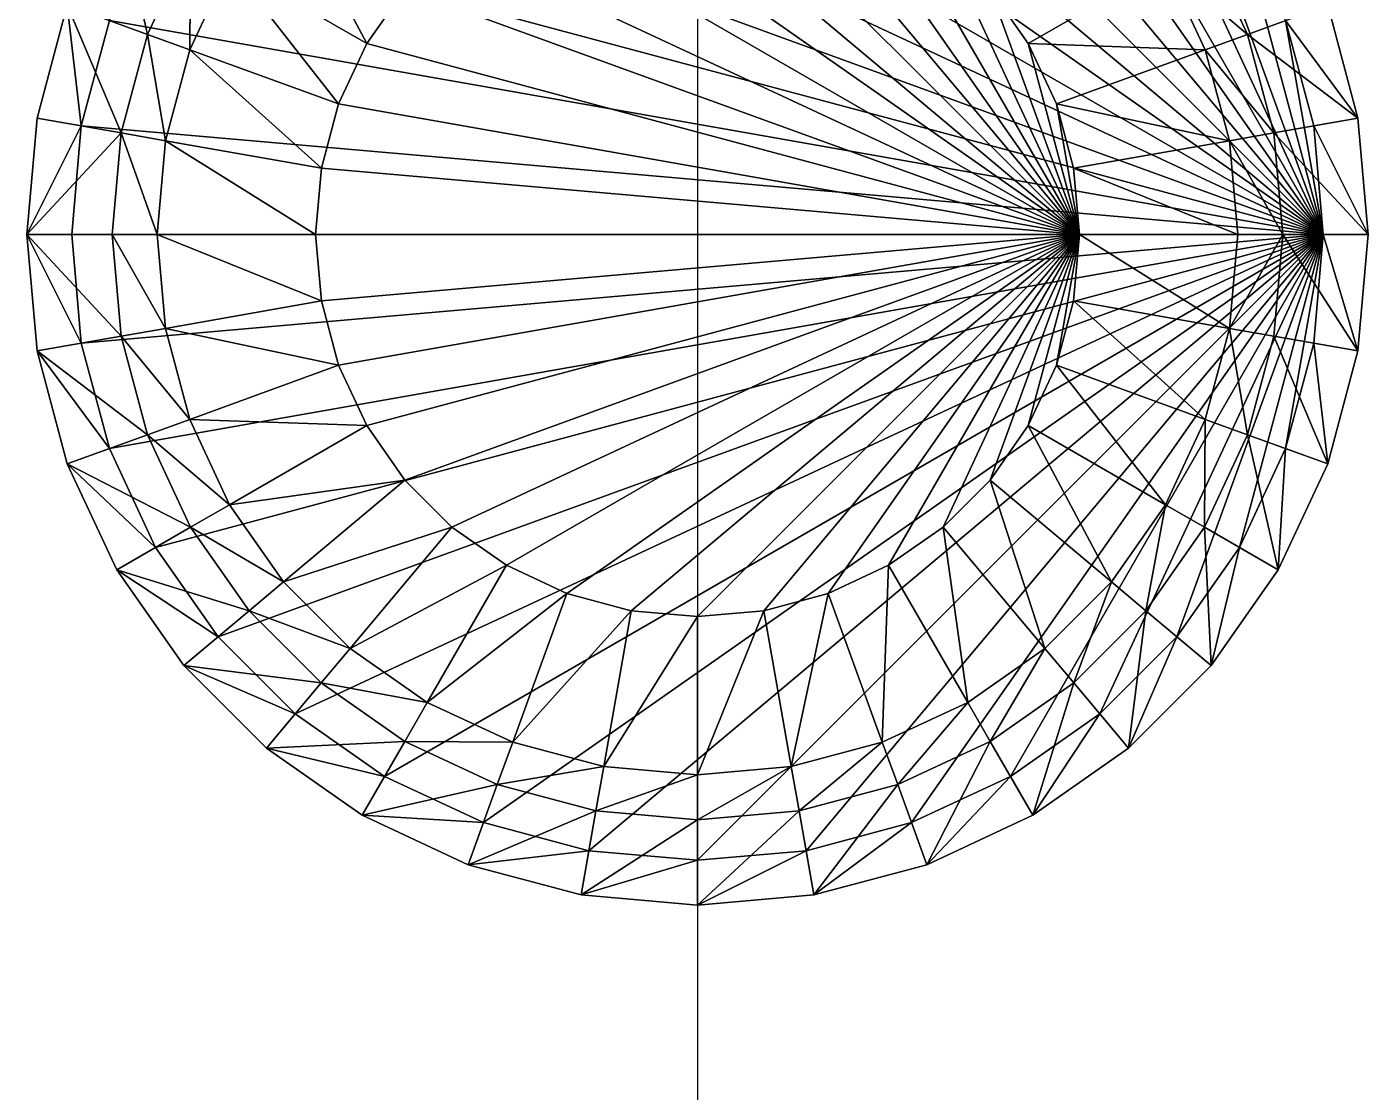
# Model space of a CAD drawing. Extents: x -9 to 600, y -23 to 65.
# Drawn here: x 269.59 to 270.187, y 30.765 to 31.239 of the extents above; entities that cross this region are included whole.
import ezdxf

# ---------------------------------------------------------------- set-up
doc = ezdxf.new("R2010")
doc.units = 0
doc.header["$LTSCALE"] = 0.8
doc.header["$MEASUREMENT"] = 0
doc.layers.get('0').update_dxf_attribs({"color": 3, "linetype": 'CONTINUOUS'})
doc.layers.add('DLX_LUM', color=7, linetype='CONTINUOUS', true_color=0xffd400)
doc.layers.add('ilum', color=2, linetype='CONTINUOUS')

# ---------------------------------------------------------------- blocks, each defined once
blk = doc.blocks.new('4393_1_0')
mesh = blk.add_polyface()
corners = [(-0.24119, 0.13925), (-0.24119, 0.13925, 0.002), (-0.2617, 0.09525, 0.002), (-0.21334, 0.17902), (-0.21334, 0.17902, 0.002), (-0.24119, 0.13925, 0.002), (-0.17902, 0.21334), (-0.17902, 0.21334, 0.002), (-0.21334, 0.17902, 0.002), (-0.21334, 0.17902), (-0.17902, 0.21334), (-0.21334, 0.17902, 0.002), (-0.24119, 0.13925), (-0.21334, 0.17902), (-0.24119, 0.13925, 0.002), (-0.14722, 0.085, 0.063), (-0.18423, 0.15459, 0.02), (-0.20828, 0.12025, 0.02), (-0.2256, 0.13025, 0.02), (-0.2256, 0.13025, 0.01), (-0.24479, 0.0891, 0.02), (-0.19955, 0.16745, 0.02), (-0.19955, 0.16745, 0.01), (-0.2256, 0.13025, 0.02), (-0.16745, 0.19955, 0.02), (-0.16745, 0.19955, 0.01), (-0.19955, 0.16745, 0.02), (-0.19955, 0.16745, 0.01), (-0.19955, 0.16745, 0.02), (-0.16745, 0.19955, 0.01), (-0.2256, 0.13025, 0.01), (-0.2256, 0.13025, 0.02), (-0.19955, 0.16745, 0.01), (-0.19955, 0.16745, 0.02), (-0.20828, 0.12025, 0.02), (-0.18423, 0.15459, 0.02), (-0.19955, 0.16745, 0.02), (-0.18423, 0.15459, 0.02), (-0.16745, 0.19955, 0.02), (-0.2256, 0.13025, 0.02), (-0.20828, 0.12025, 0.02), (-0.19955, 0.16745, 0.02), (-0.25851, 0.14925, 0.01), (-0.25851, 0.14925), (-0.2805, 0.10209, 0.01), (-0.22866, 0.19187, 0.01), (-0.22866, 0.19187), (-0.25851, 0.14925, 0.01), (-0.19187, 0.22866, 0.01), (-0.19187, 0.22866), (-0.22866, 0.19187, 0.01), (-0.19187, 0.22866), (-0.19187, 0.22866, 0.01), (-0.14925, 0.25851), (-0.22866, 0.19187), (-0.22866, 0.19187, 0.01), (-0.19187, 0.22866), (-0.25851, 0.14925), (-0.25851, 0.14925, 0.01), (-0.22866, 0.19187), (-0.2805, 0.10209), (-0.2805, 0.10209, 0.01), (-0.25851, 0.14925), (-0.25851, 0.14925, 0.01), (-0.2256, 0.13025, 0.01), (-0.22866, 0.19187, 0.01), (-0.19187, 0.22866, 0.01), (-0.19955, 0.16745, 0.01), (-0.16745, 0.19955, 0.01), (-0.22866, 0.19187, 0.01), (-0.2256, 0.13025, 0.01), (-0.19955, 0.16745, 0.01), (-0.25851, 0.14925, 0.01), (-0.24479, 0.0891, 0.01), (-0.2256, 0.13025, 0.01), (-0.22866, 0.19187, 0.01), (-0.19955, 0.16745, 0.01), (-0.19187, 0.22866, 0.01), (-0.2805, 0.10209, 0.01), (-0.24479, 0.0891, 0.01), (-0.25851, 0.14925, 0.01), (-0.2805, 0.10209), (-0.25851, 0.14925), (-0.2617, 0.09525), (-0.19187, 0.22866), (-0.17902, 0.21334), (-0.21334, 0.17902), (-0.22866, 0.19187), (-0.21334, 0.17902), (-0.24119, 0.13925), (-0.19187, 0.22866), (-0.14925, 0.25851), (-0.17902, 0.21334), (-0.25851, 0.14925), (-0.24119, 0.13925), (-0.2617, 0.09525), (-0.22866, 0.19187), (-0.19187, 0.22866), (-0.21334, 0.17902), (-0.25851, 0.14925), (-0.22866, 0.19187), (-0.24119, 0.13925)]
mesh.append_faces([[corners[k] for k in face] for face in [(0, 1, 2), (3, 4, 5), (6, 7, 8), (9, 10, 11), (12, 13, 14), (15, 16, 17), (18, 19, 20), (21, 22, 23), (24, 25, 26), (27, 28, 29), (30, 31, 32), (33, 34, 35), (36, 37, 38), (39, 40, 41), (42, 43, 44), (45, 46, 47), (48, 49, 50), (51, 52, 53), (54, 55, 56), (57, 58, 59), (60, 61, 62), (63, 64, 65), (66, 67, 68), (69, 70, 71), (72, 73, 74), (75, 76, 77), (78, 79, 80), (81, 82, 83), (84, 85, 86), (87, 88, 89), (90, 91, 92), (93, 94, 95), (96, 97, 98), (99, 100, 101)]])
mesh = blk.add_polyface()
corners = [(-0.13925, 0.24119), (-0.13925, 0.24119, 0.002), (-0.17902, 0.21334, 0.002), (-0.17902, 0.21334), (-0.13925, 0.24119), (-0.17902, 0.21334, 0.002), (0, 0.17, 0.063), (0.04176, 0.23685, 0.02), (0, 0.2405, 0.02), (-0.02952, 0.16742, 0.063), (0, 0.2405, 0.02), (-0.04176, 0.23685, 0.02), (-0.05814, 0.15975, 0.063), (-0.04176, 0.23685, 0.02), (-0.08226, 0.226, 0.02), (-0.085, 0.14722, 0.063), (-0.08226, 0.226, 0.02), (-0.12025, 0.20828, 0.02), (-0.10927, 0.13023, 0.063), (-0.12025, 0.20828, 0.02), (-0.15459, 0.18423, 0.02), (-0.13023, 0.10927, 0.063), (-0.15459, 0.18423, 0.02), (-0.18423, 0.15459, 0.02), (-0.14722, 0.085, 0.063), (-0.20828, 0.12025, 0.02), (-0.15975, 0.05814, 0.063), (-0.13023, 0.10927, 0.063), (-0.18423, 0.15459, 0.02), (-0.14722, 0.085, 0.063), (-0.10927, 0.13023, 0.063), (-0.15459, 0.18423, 0.02), (-0.13023, 0.10927, 0.063), (-0.085, 0.14722, 0.063), (-0.12025, 0.20828, 0.02), (-0.10927, 0.13023, 0.063), (-0.05814, 0.15975, 0.063), (-0.08226, 0.226, 0.02), (-0.085, 0.14722, 0.063), (-0.02952, 0.16742, 0.063), (-0.04176, 0.23685, 0.02), (-0.05814, 0.15975, 0.063), (0, 0.17, 0.063), (0, 0.2405, 0.02), (-0.02952, 0.16742, 0.063), (-0.085, 0.14722, 0.063), (0.17, 0, 0.063), (-0.05814, 0.15975, 0.063), (-0.10927, 0.13023, 0.063), (0.17, 0, 0.063), (-0.085, 0.14722, 0.063), (-0.13023, 0.10927, 0.063), (0.17, 0, 0.063), (-0.10927, 0.13023, 0.063), (-0.14722, 0.085, 0.063), (0.17, 0, 0.063), (-0.13023, 0.10927, 0.063), (-0.15975, 0.05814, 0.063), (0.17, 0, 0.063), (-0.14722, 0.085, 0.063), (-0.16742, 0.02952, 0.063), (0.17, 0, 0.063), (-0.15975, 0.05814, 0.063), (-0.17, 0, 0.063), (0.17, 0, 0.063), (-0.16742, 0.02952, 0.063), (-0.16742, -0.02952, 0.063), (0.17, 0, 0.063), (-0.17, 0, 0.063), (-0.13025, 0.2256, 0.02), (-0.13025, 0.2256, 0.01), (-0.16745, 0.19955, 0.02), (-0.13025, 0.2256, 0.01), (-0.13025, 0.2256, 0.02), (-0.0891, 0.24479, 0.01), (-0.16745, 0.19955, 0.01), (-0.16745, 0.19955, 0.02), (-0.13025, 0.2256, 0.01), (-0.0891, 0.24479, 0.02), (-0.12025, 0.20828, 0.02), (-0.08226, 0.226, 0.02), (-0.13025, 0.2256, 0.02), (-0.15459, 0.18423, 0.02), (-0.12025, 0.20828, 0.02), (-0.16745, 0.19955, 0.02), (-0.18423, 0.15459, 0.02), (-0.15459, 0.18423, 0.02), (-0.13025, 0.2256, 0.02), (-0.12025, 0.20828, 0.02), (-0.0891, 0.24479, 0.02), (-0.16745, 0.19955, 0.02), (-0.15459, 0.18423, 0.02), (-0.13025, 0.2256, 0.02), (-0.14925, 0.25851, 0.01), (-0.16745, 0.19955, 0.01), (-0.13025, 0.2256, 0.01), (-0.19187, 0.22866, 0.01), (-0.16745, 0.19955, 0.01), (-0.14925, 0.25851, 0.01), (-0.14925, 0.25851), (-0.13925, 0.24119), (-0.17902, 0.21334)]
mesh.append_faces([[corners[k] for k in face] for face in [(0, 1, 2), (3, 4, 5), (6, 7, 8), (9, 10, 11), (12, 13, 14), (15, 16, 17), (18, 19, 20), (21, 22, 23), (24, 25, 26), (27, 28, 29), (30, 31, 32), (33, 34, 35), (36, 37, 38), (39, 40, 41), (42, 43, 44), (45, 46, 47), (48, 49, 50), (51, 52, 53), (54, 55, 56), (57, 58, 59), (60, 61, 62), (63, 64, 65), (66, 67, 68), (69, 70, 71), (72, 73, 74), (75, 76, 77), (78, 79, 80), (81, 82, 83), (84, 85, 86), (87, 88, 89), (90, 91, 92), (93, 94, 95), (96, 97, 98), (99, 100, 101)]])
mesh = blk.add_polyface()
corners = [(0.2617, 0.09525, 0.002), (0.24119, 0.13925, 0.002), (0.2617, 0.09525), (0.27427, 0.04836, 0.002), (0.2617, 0.09525, 0.002), (0.27427, 0.04836), (0.2785, 0, 0.002), (0.27427, 0.04836, 0.002), (0.2785, 0), (0.27427, 0.04836), (0.2785, 0), (0.27427, 0.04836, 0.002), (0.2617, 0.09525), (0.27427, 0.04836), (0.2617, 0.09525, 0.002), (0.24119, 0.13925), (0.2617, 0.09525), (0.24119, 0.13925, 0.002), (0.24479, 0.0891, 0.02), (0.24479, 0.0891, 0.01), (0.2256, 0.13025, 0.02), (0.25654, 0.04524, 0.02), (0.25654, 0.04524, 0.01), (0.24479, 0.0891, 0.02), (0.2605, 0, 0.02), (0.2605, 0, 0.01), (0.25654, 0.04524, 0.02), (0.25654, 0.04524, 0.01), (0.25654, 0.04524, 0.02), (0.2605, 0, 0.01), (0.24479, 0.0891, 0.01), (0.24479, 0.0891, 0.02), (0.25654, 0.04524, 0.01), (0.23685, 0.04176, 0.02), (0.25654, 0.04524, 0.02), (0.226, 0.08226, 0.02), (0.2605, 0, 0.02), (0.23685, 0.04176, 0.02), (0.2405, 0, 0.02), (0.25654, 0.04524, 0.02), (0.23685, 0.04176, 0.02), (0.2605, 0, 0.02), (0.24479, 0.0891, 0.02), (0.226, 0.08226, 0.02), (0.25654, 0.04524, 0.02), (0.25851, 0.14925, 0.01), (0.25851, 0.14925), (0.22866, 0.19187, 0.01), (0.2805, 0.10209, 0.01), (0.2805, 0.10209), (0.25851, 0.14925, 0.01), (0.29397, 0.05183, 0.01), (0.29397, 0.05183), (0.2805, 0.10209, 0.01), (0.2985, 0, 0.01), (0.2985, 0), (0.29397, 0.05183, 0.01), (0.29397, 0.05183), (0.29397, 0.05183, 0.01), (0.2985, 0), (0.2805, 0.10209), (0.2805, 0.10209, 0.01), (0.29397, 0.05183), (0.25851, 0.14925), (0.25851, 0.14925, 0.01), (0.2805, 0.10209), (0.2985, 0, 0.01), (0.25654, 0.04524, 0.01), (0.2605, 0, 0.01), (0.29397, 0.05183, 0.01), (0.24479, 0.0891, 0.01), (0.25654, 0.04524, 0.01), (0.2805, 0.10209, 0.01), (0.2256, 0.13025, 0.01), (0.24479, 0.0891, 0.01), (0.29397, 0.05183, 0.01), (0.25654, 0.04524, 0.01), (0.2985, 0, 0.01), (0.2805, 0.10209, 0.01), (0.24479, 0.0891, 0.01), (0.29397, 0.05183, 0.01), (0.25851, 0.14925, 0.01), (0.2256, 0.13025, 0.01), (0.2805, 0.10209, 0.01), (0.2985, 0), (0.2785, 0), (0.27427, 0.04836), (0.29397, 0.05183), (0.27427, 0.04836), (0.2617, 0.09525), (0.2805, 0.10209), (0.2617, 0.09525), (0.24119, 0.13925), (0.29397, 0.05183), (0.2985, 0), (0.27427, 0.04836), (0.2805, 0.10209), (0.29397, 0.05183), (0.2617, 0.09525), (0.25851, 0.14925), (0.2805, 0.10209), (0.24119, 0.13925)]
mesh.append_faces([[corners[k] for k in face] for face in [(0, 1, 2), (3, 4, 5), (6, 7, 8), (9, 10, 11), (12, 13, 14), (15, 16, 17), (18, 19, 20), (21, 22, 23), (24, 25, 26), (27, 28, 29), (30, 31, 32), (33, 34, 35), (36, 37, 38), (39, 40, 41), (42, 43, 44), (45, 46, 47), (48, 49, 50), (51, 52, 53), (54, 55, 56), (57, 58, 59), (60, 61, 62), (63, 64, 65), (66, 67, 68), (69, 70, 71), (72, 73, 74), (75, 76, 77), (78, 79, 80), (81, 82, 83), (84, 85, 86), (87, 88, 89), (90, 91, 92), (93, 94, 95), (96, 97, 98), (99, 100, 101)]])
mesh = blk.add_polyface()
corners = [(0.24119, 0.13925, 0.002), (0.21334, 0.17902, 0.002), (0.24119, 0.13925), (0.21334, 0.17902), (0.24119, 0.13925), (0.21334, 0.17902, 0.002), (0.16742, 0.02952, 0.063), (0.2405, 0, 0.02), (0.23685, 0.04176, 0.02), (0.15975, 0.05814, 0.063), (0.23685, 0.04176, 0.02), (0.226, 0.08226, 0.02), (0.14722, 0.085, 0.063), (0.226, 0.08226, 0.02), (0.20828, 0.12025, 0.02), (0.13023, 0.10927, 0.063), (0.20828, 0.12025, 0.02), (0.18423, 0.15459, 0.02), (0.10927, 0.13023, 0.063), (0.18423, 0.15459, 0.02), (0.15459, 0.18423, 0.02), (0.10927, 0.13023, 0.063), (0.15459, 0.18423, 0.02), (0.085, 0.14722, 0.063), (0.13023, 0.10927, 0.063), (0.18423, 0.15459, 0.02), (0.10927, 0.13023, 0.063), (0.14722, 0.085, 0.063), (0.20828, 0.12025, 0.02), (0.13023, 0.10927, 0.063), (0.15975, 0.05814, 0.063), (0.226, 0.08226, 0.02), (0.14722, 0.085, 0.063), (0.16742, 0.02952, 0.063), (0.23685, 0.04176, 0.02), (0.15975, 0.05814, 0.063), (0.17, 0, 0.063), (0.2405, 0, 0.02), (0.16742, 0.02952, 0.063), (0.15975, 0.05814, 0.063), (0.17, 0, 0.063), (0.16742, 0.02952, 0.063), (0.14722, 0.085, 0.063), (0.17, 0, 0.063), (0.15975, 0.05814, 0.063), (0.13023, 0.10927, 0.063), (0.17, 0, 0.063), (0.14722, 0.085, 0.063), (0.10927, 0.13023, 0.063), (0.17, 0, 0.063), (0.13023, 0.10927, 0.063), (0.085, 0.14722, 0.063), (0.17, 0, 0.063), (0.10927, 0.13023, 0.063), (0.05814, 0.15975, 0.063), (0.17, 0, 0.063), (0.085, 0.14722, 0.063), (0.02952, 0.16742, 0.063), (0.17, 0, 0.063), (0.05814, 0.15975, 0.063), (0, 0.17, 0.063), (0.17, 0, 0.063), (0.02952, 0.16742, 0.063), (-0.02952, 0.16742, 0.063), (0.17, 0, 0.063), (0, 0.17, 0.063), (-0.05814, 0.15975, 0.063), (0.17, 0, 0.063), (-0.02952, 0.16742, 0.063), (0.2256, 0.13025, 0.02), (0.2256, 0.13025, 0.01), (0.19955, 0.16745, 0.02), (0.2256, 0.13025, 0.01), (0.2256, 0.13025, 0.02), (0.24479, 0.0891, 0.01), (0.19955, 0.16745, 0.01), (0.19955, 0.16745, 0.02), (0.2256, 0.13025, 0.01), (0.24479, 0.0891, 0.02), (0.20828, 0.12025, 0.02), (0.226, 0.08226, 0.02), (0.2256, 0.13025, 0.02), (0.18423, 0.15459, 0.02), (0.20828, 0.12025, 0.02), (0.19955, 0.16745, 0.02), (0.15459, 0.18423, 0.02), (0.18423, 0.15459, 0.02), (0.2256, 0.13025, 0.02), (0.20828, 0.12025, 0.02), (0.24479, 0.0891, 0.02), (0.19955, 0.16745, 0.02), (0.18423, 0.15459, 0.02), (0.2256, 0.13025, 0.02), (0.25851, 0.14925, 0.01), (0.19955, 0.16745, 0.01), (0.2256, 0.13025, 0.01), (0.25851, 0.14925), (0.24119, 0.13925), (0.21334, 0.17902)]
mesh.append_faces([[corners[k] for k in face] for face in [(0, 1, 2), (3, 4, 5), (6, 7, 8), (9, 10, 11), (12, 13, 14), (15, 16, 17), (18, 19, 20), (21, 22, 23), (24, 25, 26), (27, 28, 29), (30, 31, 32), (33, 34, 35), (36, 37, 38), (39, 40, 41), (42, 43, 44), (45, 46, 47), (48, 49, 50), (51, 52, 53), (54, 55, 56), (57, 58, 59), (60, 61, 62), (63, 64, 65), (66, 67, 68), (69, 70, 71), (72, 73, 74), (75, 76, 77), (78, 79, 80), (81, 82, 83), (84, 85, 86), (87, 88, 89), (90, 91, 92), (93, 94, 95), (96, 97, 98)]])
mesh = blk.add_polyface()
corners = [(-0.27427, 0.04836), (-0.27427, 0.04836, 0.002), (-0.2785, 0, 0.002), (-0.2617, 0.09525), (-0.2617, 0.09525, 0.002), (-0.27427, 0.04836, 0.002), (-0.2617, 0.09525), (-0.24119, 0.13925), (-0.2617, 0.09525, 0.002), (-0.27427, 0.04836), (-0.2617, 0.09525), (-0.27427, 0.04836, 0.002), (-0.2785, 0), (-0.27427, 0.04836), (-0.2785, 0, 0.002), (-0.15975, 0.05814, 0.063), (-0.20828, 0.12025, 0.02), (-0.226, 0.08226, 0.02), (-0.16742, 0.02952, 0.063), (-0.226, 0.08226, 0.02), (-0.23685, 0.04176, 0.02), (-0.17, 0, 0.063), (-0.23685, 0.04176, 0.02), (-0.2405, 0, 0.02), (-0.16742, 0.02952, 0.063), (-0.23685, 0.04176, 0.02), (-0.17, 0, 0.063), (-0.15975, 0.05814, 0.063), (-0.226, 0.08226, 0.02), (-0.16742, 0.02952, 0.063), (-0.25654, 0.04524, 0.02), (-0.25654, 0.04524, 0.01), (-0.2605, 0, 0.02), (-0.24479, 0.0891, 0.02), (-0.24479, 0.0891, 0.01), (-0.25654, 0.04524, 0.02), (-0.24479, 0.0891, 0.01), (-0.24479, 0.0891, 0.02), (-0.2256, 0.13025, 0.01), (-0.25654, 0.04524, 0.01), (-0.25654, 0.04524, 0.02), (-0.24479, 0.0891, 0.01), (-0.2605, 0, 0.01), (-0.2605, 0, 0.02), (-0.25654, 0.04524, 0.01), (-0.25654, 0.04524, 0.02), (-0.2605, 0, 0.02), (-0.2405, 0, 0.02), (-0.2256, 0.13025, 0.02), (-0.226, 0.08226, 0.02), (-0.20828, 0.12025, 0.02), (-0.24479, 0.0891, 0.02), (-0.23685, 0.04176, 0.02), (-0.226, 0.08226, 0.02), (-0.25654, 0.04524, 0.02), (-0.2405, 0, 0.02), (-0.23685, 0.04176, 0.02), (-0.24479, 0.0891, 0.02), (-0.226, 0.08226, 0.02), (-0.2256, 0.13025, 0.02), (-0.25654, 0.04524, 0.02), (-0.23685, 0.04176, 0.02), (-0.24479, 0.0891, 0.02), (-0.29397, 0.05183, 0.01), (-0.29397, 0.05183), (-0.2985, 0, 0.01), (-0.2805, 0.10209, 0.01), (-0.2805, 0.10209), (-0.29397, 0.05183, 0.01), (-0.29397, 0.05183), (-0.29397, 0.05183, 0.01), (-0.2805, 0.10209), (-0.2985, 0), (-0.2985, 0, 0.01), (-0.29397, 0.05183), (-0.25654, 0.04524, 0.01), (-0.2985, 0, 0.01), (-0.2605, 0, 0.01), (-0.29397, 0.05183, 0.01), (-0.2985, 0, 0.01), (-0.25654, 0.04524, 0.01), (-0.2805, 0.10209, 0.01), (-0.25654, 0.04524, 0.01), (-0.24479, 0.0891, 0.01), (-0.29397, 0.05183, 0.01), (-0.25654, 0.04524, 0.01), (-0.2805, 0.10209, 0.01), (-0.27427, 0.04836), (-0.2785, 0), (-0.2985, 0), (-0.29397, 0.05183), (-0.27427, 0.04836), (-0.2985, 0), (-0.2805, 0.10209), (-0.2617, 0.09525), (-0.27427, 0.04836), (-0.29397, 0.05183), (-0.2805, 0.10209), (-0.27427, 0.04836)]
mesh.append_faces([[corners[k] for k in face] for face in [(0, 1, 2), (3, 4, 5), (6, 7, 8), (9, 10, 11), (12, 13, 14), (15, 16, 17), (18, 19, 20), (21, 22, 23), (24, 25, 26), (27, 28, 29), (30, 31, 32), (33, 34, 35), (36, 37, 38), (39, 40, 41), (42, 43, 44), (45, 46, 47), (48, 49, 50), (51, 52, 53), (54, 55, 56), (57, 58, 59), (60, 61, 62), (63, 64, 65), (66, 67, 68), (69, 70, 71), (72, 73, 74), (75, 76, 77), (78, 79, 80), (81, 82, 83), (84, 85, 86), (87, 88, 89), (90, 91, 92), (93, 94, 95), (96, 97, 98)]])
mesh = blk.add_polyface()
corners = [(-0.2617, -0.09525), (-0.2617, -0.09525, 0.002), (-0.24119, -0.13925, 0.002), (-0.27427, -0.04836), (-0.27427, -0.04836, 0.002), (-0.2617, -0.09525, 0.002), (-0.2785, 0), (-0.2785, 0, 0.002), (-0.27427, -0.04836, 0.002), (-0.27427, -0.04836), (-0.2785, 0), (-0.27427, -0.04836, 0.002), (-0.2617, -0.09525), (-0.27427, -0.04836), (-0.2617, -0.09525, 0.002), (-0.16742, -0.02952, 0.063), (-0.2405, 0, 0.02), (-0.23685, -0.04176, 0.02), (-0.15975, -0.05814, 0.063), (-0.23685, -0.04176, 0.02), (-0.226, -0.08226, 0.02), (-0.14722, -0.085, 0.063), (-0.226, -0.08226, 0.02), (-0.20828, -0.12025, 0.02), (-0.15975, -0.05814, 0.063), (-0.226, -0.08226, 0.02), (-0.14722, -0.085, 0.063), (-0.16742, -0.02952, 0.063), (-0.23685, -0.04176, 0.02), (-0.15975, -0.05814, 0.063), (-0.17, 0, 0.063), (-0.2405, 0, 0.02), (-0.16742, -0.02952, 0.063), (-0.24479, -0.0891, 0.02), (-0.24479, -0.0891, 0.01), (-0.2256, -0.13025, 0.02), (-0.25654, -0.04524, 0.02), (-0.25654, -0.04524, 0.01), (-0.24479, -0.0891, 0.02), (-0.2605, 0, 0.02), (-0.2605, 0, 0.01), (-0.25654, -0.04524, 0.02), (-0.25654, -0.04524, 0.01), (-0.25654, -0.04524, 0.02), (-0.2605, 0, 0.01), (-0.24479, -0.0891, 0.01), (-0.24479, -0.0891, 0.02), (-0.25654, -0.04524, 0.01), (-0.2605, 0, 0.02), (-0.23685, -0.04176, 0.02), (-0.2405, 0, 0.02), (-0.25654, -0.04524, 0.02), (-0.226, -0.08226, 0.02), (-0.23685, -0.04176, 0.02), (-0.24479, -0.0891, 0.02), (-0.20828, -0.12025, 0.02), (-0.226, -0.08226, 0.02), (-0.25654, -0.04524, 0.02), (-0.23685, -0.04176, 0.02), (-0.2605, 0, 0.02), (-0.24479, -0.0891, 0.02), (-0.226, -0.08226, 0.02), (-0.25654, -0.04524, 0.02), (-0.29397, -0.05183, 0.01), (-0.29397, -0.05183), (-0.2805, -0.10209, 0.01), (-0.2985, 0, 0.01), (-0.2985, 0), (-0.29397, -0.05183, 0.01), (-0.29397, -0.05183), (-0.29397, -0.05183, 0.01), (-0.2985, 0), (-0.2805, -0.10209), (-0.2805, -0.10209, 0.01), (-0.29397, -0.05183), (-0.25654, -0.04524, 0.01), (-0.29397, -0.05183, 0.01), (-0.24479, -0.0891, 0.01), (-0.2605, 0, 0.01), (-0.2985, 0, 0.01), (-0.25654, -0.04524, 0.01), (-0.2805, -0.10209, 0.01), (-0.2256, -0.13025, 0.01), (-0.24479, -0.0891, 0.01), (-0.29397, -0.05183, 0.01), (-0.25654, -0.04524, 0.01), (-0.2985, 0, 0.01), (-0.2805, -0.10209, 0.01), (-0.24479, -0.0891, 0.01), (-0.29397, -0.05183, 0.01), (-0.2785, 0), (-0.27427, -0.04836), (-0.2985, 0), (-0.29397, -0.05183), (-0.27427, -0.04836), (-0.2617, -0.09525), (-0.29397, -0.05183), (-0.2985, 0), (-0.27427, -0.04836), (-0.2805, -0.10209), (-0.29397, -0.05183), (-0.2617, -0.09525)]
mesh.append_faces([[corners[k] for k in face] for face in [(0, 1, 2), (3, 4, 5), (6, 7, 8), (9, 10, 11), (12, 13, 14), (15, 16, 17), (18, 19, 20), (21, 22, 23), (24, 25, 26), (27, 28, 29), (30, 31, 32), (33, 34, 35), (36, 37, 38), (39, 40, 41), (42, 43, 44), (45, 46, 47), (48, 49, 50), (51, 52, 53), (54, 55, 56), (57, 58, 59), (60, 61, 62), (63, 64, 65), (66, 67, 68), (69, 70, 71), (72, 73, 74), (75, 76, 77), (78, 79, 80), (81, 82, 83), (84, 85, 86), (87, 88, 89), (90, 91, 92), (93, 94, 95), (96, 97, 98), (99, 100, 101)]])
mesh = blk.add_polyface()
corners = [(0.21334, -0.17902), (0.21334, -0.17902, 0.002), (0.24119, -0.13925, 0.002), (0.24119, -0.13925), (0.21334, -0.17902), (0.24119, -0.13925, 0.002), (0.13023, -0.10927, 0.063), (0.15459, -0.18423, 0.02), (0.18423, -0.15459, 0.02), (0.14722, -0.085, 0.063), (0.18423, -0.15459, 0.02), (0.20828, -0.12025, 0.02), (0.15975, -0.05814, 0.063), (0.20828, -0.12025, 0.02), (0.226, -0.08226, 0.02), (0.16742, -0.02952, 0.063), (0.226, -0.08226, 0.02), (0.23685, -0.04176, 0.02), (0.17, 0, 0.063), (0.23685, -0.04176, 0.02), (0.2405, 0, 0.02), (0.16742, -0.02952, 0.063), (0.23685, -0.04176, 0.02), (0.17, 0, 0.063), (0.15975, -0.05814, 0.063), (0.226, -0.08226, 0.02), (0.16742, -0.02952, 0.063), (0.14722, -0.085, 0.063), (0.20828, -0.12025, 0.02), (0.15975, -0.05814, 0.063), (0.13023, -0.10927, 0.063), (0.18423, -0.15459, 0.02), (0.14722, -0.085, 0.063), (0.10927, -0.13023, 0.063), (0.15459, -0.18423, 0.02), (0.13023, -0.10927, 0.063), (0.085, -0.14722, 0.063), (0.12025, -0.20828, 0.02), (0.10927, -0.13023, 0.063), (-0.02952, -0.16742, 0.063), (0.17, 0, 0.063), (-0.05814, -0.15975, 0.063), (0, -0.17, 0.063), (0.17, 0, 0.063), (-0.02952, -0.16742, 0.063), (0.02952, -0.16742, 0.063), (0.17, 0, 0.063), (0, -0.17, 0.063), (0.05814, -0.15975, 0.063), (0.17, 0, 0.063), (0.02952, -0.16742, 0.063), (0.085, -0.14722, 0.063), (0.17, 0, 0.063), (0.05814, -0.15975, 0.063), (0.10927, -0.13023, 0.063), (0.17, 0, 0.063), (0.085, -0.14722, 0.063), (0.13023, -0.10927, 0.063), (0.17, 0, 0.063), (0.10927, -0.13023, 0.063), (0.14722, -0.085, 0.063), (0.17, 0, 0.063), (0.13023, -0.10927, 0.063), (0.15975, -0.05814, 0.063), (0.17, 0, 0.063), (0.14722, -0.085, 0.063), (0.16742, -0.02952, 0.063), (0.17, 0, 0.063), (0.15975, -0.05814, 0.063), (0.2256, -0.13025, 0.02), (0.2256, -0.13025, 0.01), (0.24479, -0.0891, 0.02), (0.19955, -0.16745, 0.02), (0.19955, -0.16745, 0.01), (0.2256, -0.13025, 0.02), (0.2256, -0.13025, 0.01), (0.2256, -0.13025, 0.02), (0.19955, -0.16745, 0.01), (0.2256, -0.13025, 0.02), (0.20828, -0.12025, 0.02), (0.19955, -0.16745, 0.02), (0.24479, -0.0891, 0.02), (0.23685, -0.04176, 0.02), (0.226, -0.08226, 0.02), (0.2256, -0.13025, 0.02), (0.226, -0.08226, 0.02), (0.20828, -0.12025, 0.02), (0.19955, -0.16745, 0.02), (0.20828, -0.12025, 0.02), (0.18423, -0.15459, 0.02), (0.24479, -0.0891, 0.02), (0.226, -0.08226, 0.02), (0.2256, -0.13025, 0.02), (0.22866, -0.19187, 0.01), (0.2256, -0.13025, 0.01), (0.19955, -0.16745, 0.01), (0.25851, -0.14925, 0.01), (0.2256, -0.13025, 0.01), (0.22866, -0.19187, 0.01)]
mesh.append_faces([[corners[k] for k in face] for face in [(0, 1, 2), (3, 4, 5), (6, 7, 8), (9, 10, 11), (12, 13, 14), (15, 16, 17), (18, 19, 20), (21, 22, 23), (24, 25, 26), (27, 28, 29), (30, 31, 32), (33, 34, 35), (36, 37, 38), (39, 40, 41), (42, 43, 44), (45, 46, 47), (48, 49, 50), (51, 52, 53), (54, 55, 56), (57, 58, 59), (60, 61, 62), (63, 64, 65), (66, 67, 68), (69, 70, 71), (72, 73, 74), (75, 76, 77), (78, 79, 80), (81, 82, 83), (84, 85, 86), (87, 88, 89), (90, 91, 92), (93, 94, 95), (96, 97, 98)]])
mesh = blk.add_polyface()
corners = [(0.27427, -0.04836), (0.27427, -0.04836, 0.002), (0.2785, 0, 0.002), (0.2617, -0.09525), (0.2617, -0.09525, 0.002), (0.27427, -0.04836, 0.002), (0.24119, -0.13925), (0.24119, -0.13925, 0.002), (0.2617, -0.09525, 0.002), (0.2617, -0.09525), (0.24119, -0.13925), (0.2617, -0.09525, 0.002), (0.27427, -0.04836), (0.2617, -0.09525), (0.27427, -0.04836, 0.002), (0.2785, 0), (0.27427, -0.04836), (0.2785, 0, 0.002), (0.25654, -0.04524, 0.02), (0.25654, -0.04524, 0.01), (0.2605, 0, 0.02), (0.24479, -0.0891, 0.02), (0.24479, -0.0891, 0.01), (0.25654, -0.04524, 0.02), (0.24479, -0.0891, 0.01), (0.24479, -0.0891, 0.02), (0.2256, -0.13025, 0.01), (0.25654, -0.04524, 0.01), (0.25654, -0.04524, 0.02), (0.24479, -0.0891, 0.01), (0.2605, 0, 0.01), (0.2605, 0, 0.02), (0.25654, -0.04524, 0.01), (0.25654, -0.04524, 0.02), (0.2605, 0, 0.02), (0.23685, -0.04176, 0.02), (0.2605, 0, 0.02), (0.2405, 0, 0.02), (0.23685, -0.04176, 0.02), (0.25654, -0.04524, 0.02), (0.23685, -0.04176, 0.02), (0.24479, -0.0891, 0.02), (0.29397, -0.05183, 0.01), (0.29397, -0.05183), (0.2985, 0, 0.01), (0.2805, -0.10209, 0.01), (0.2805, -0.10209), (0.29397, -0.05183, 0.01), (0.25851, -0.14925, 0.01), (0.25851, -0.14925), (0.2805, -0.10209, 0.01), (0.25851, -0.14925), (0.25851, -0.14925, 0.01), (0.22866, -0.19187), (0.2805, -0.10209), (0.2805, -0.10209, 0.01), (0.25851, -0.14925), (0.29397, -0.05183), (0.29397, -0.05183, 0.01), (0.2805, -0.10209), (0.2985, 0), (0.2985, 0, 0.01), (0.29397, -0.05183), (0.2805, -0.10209, 0.01), (0.25654, -0.04524, 0.01), (0.24479, -0.0891, 0.01), (0.25851, -0.14925, 0.01), (0.24479, -0.0891, 0.01), (0.2256, -0.13025, 0.01), (0.2985, 0, 0.01), (0.2605, 0, 0.01), (0.29397, -0.05183, 0.01), (0.29397, -0.05183, 0.01), (0.2605, 0, 0.01), (0.25654, -0.04524, 0.01), (0.2805, -0.10209, 0.01), (0.24479, -0.0891, 0.01), (0.25851, -0.14925, 0.01), (0.29397, -0.05183, 0.01), (0.25654, -0.04524, 0.01), (0.2805, -0.10209, 0.01), (0.25851, -0.14925), (0.24119, -0.13925), (0.2617, -0.09525), (0.2985, 0), (0.29397, -0.05183), (0.2785, 0), (0.2805, -0.10209), (0.2617, -0.09525), (0.27427, -0.04836), (0.25851, -0.14925), (0.22866, -0.19187), (0.24119, -0.13925), (0.29397, -0.05183), (0.27427, -0.04836), (0.2785, 0), (0.2805, -0.10209), (0.25851, -0.14925), (0.2617, -0.09525), (0.29397, -0.05183), (0.2805, -0.10209), (0.27427, -0.04836)]
mesh.append_faces([[corners[k] for k in face] for face in [(0, 1, 2), (3, 4, 5), (6, 7, 8), (9, 10, 11), (12, 13, 14), (15, 16, 17), (18, 19, 20), (21, 22, 23), (24, 25, 26), (27, 28, 29), (30, 31, 32), (33, 34, 35), (36, 37, 38), (39, 40, 41), (42, 43, 44), (45, 46, 47), (48, 49, 50), (51, 52, 53), (54, 55, 56), (57, 58, 59), (60, 61, 62), (63, 64, 65), (66, 67, 68), (69, 70, 71), (72, 73, 74), (75, 76, 77), (78, 79, 80), (81, 82, 83), (84, 85, 86), (87, 88, 89), (90, 91, 92), (93, 94, 95), (96, 97, 98), (99, 100, 101)]])
mesh = blk.add_polyface()
corners = [(-0.17902, -0.21334), (-0.17902, -0.21334, 0.002), (-0.13925, -0.24119, 0.002), (-0.13925, -0.24119), (-0.17902, -0.21334), (-0.13925, -0.24119, 0.002), (-0.10927, -0.13023, 0.063), (-0.18423, -0.15459, 0.02), (-0.15459, -0.18423, 0.02), (-0.085, -0.14722, 0.063), (-0.15459, -0.18423, 0.02), (-0.12025, -0.20828, 0.02), (-0.05814, -0.15975, 0.063), (-0.12025, -0.20828, 0.02), (-0.08226, -0.226, 0.02), (-0.02952, -0.16742, 0.063), (-0.08226, -0.226, 0.02), (-0.04176, -0.23685, 0.02), (0, -0.17, 0.063), (-0.04176, -0.23685, 0.02), (0, -0.2405, 0.02), (0, -0.17, 0.063), (0, -0.2405, 0.02), (0.02952, -0.16742, 0.063), (-0.02952, -0.16742, 0.063), (-0.04176, -0.23685, 0.02), (0, -0.17, 0.063), (-0.05814, -0.15975, 0.063), (-0.08226, -0.226, 0.02), (-0.02952, -0.16742, 0.063), (-0.085, -0.14722, 0.063), (-0.12025, -0.20828, 0.02), (-0.05814, -0.15975, 0.063), (-0.10927, -0.13023, 0.063), (-0.15459, -0.18423, 0.02), (-0.085, -0.14722, 0.063), (-0.13023, -0.10927, 0.063), (-0.18423, -0.15459, 0.02), (-0.10927, -0.13023, 0.063), (-0.14722, -0.085, 0.063), (-0.20828, -0.12025, 0.02), (-0.13023, -0.10927, 0.063), (-0.15975, -0.05814, 0.063), (0.17, 0, 0.063), (-0.16742, -0.02952, 0.063), (-0.14722, -0.085, 0.063), (0.17, 0, 0.063), (-0.15975, -0.05814, 0.063), (-0.13023, -0.10927, 0.063), (0.17, 0, 0.063), (-0.14722, -0.085, 0.063), (-0.10927, -0.13023, 0.063), (0.17, 0, 0.063), (-0.13023, -0.10927, 0.063), (-0.085, -0.14722, 0.063), (0.17, 0, 0.063), (-0.10927, -0.13023, 0.063), (-0.05814, -0.15975, 0.063), (0.17, 0, 0.063), (-0.085, -0.14722, 0.063), (-0.13025, -0.2256, 0.02), (-0.13025, -0.2256, 0.01), (-0.0891, -0.24479, 0.02), (-0.16745, -0.19955, 0.02), (-0.16745, -0.19955, 0.01), (-0.13025, -0.2256, 0.02), (-0.13025, -0.2256, 0.01), (-0.13025, -0.2256, 0.02), (-0.16745, -0.19955, 0.01), (-0.0891, -0.24479, 0.01), (-0.0891, -0.24479, 0.02), (-0.13025, -0.2256, 0.01), (-0.16745, -0.19955, 0.02), (-0.12025, -0.20828, 0.02), (-0.15459, -0.18423, 0.02), (-0.13025, -0.2256, 0.02), (-0.08226, -0.226, 0.02), (-0.12025, -0.20828, 0.02), (-0.16745, -0.19955, 0.02), (-0.15459, -0.18423, 0.02), (-0.19955, -0.16745, 0.02), (-0.0891, -0.24479, 0.02), (-0.04176, -0.23685, 0.02), (-0.08226, -0.226, 0.02), (-0.13025, -0.2256, 0.02), (-0.12025, -0.20828, 0.02), (-0.16745, -0.19955, 0.02), (-0.0891, -0.24479, 0.02), (-0.08226, -0.226, 0.02), (-0.13025, -0.2256, 0.02), (-0.19187, -0.22866, 0.01), (-0.13025, -0.2256, 0.01), (-0.16745, -0.19955, 0.01), (-0.14925, -0.25851, 0.01), (-0.13025, -0.2256, 0.01), (-0.19187, -0.22866, 0.01), (-0.19187, -0.22866), (-0.17902, -0.21334), (-0.13925, -0.24119), (-0.14925, -0.25851), (-0.19187, -0.22866), (-0.13925, -0.24119)]
mesh.append_faces([[corners[k] for k in face] for face in [(0, 1, 2), (3, 4, 5), (6, 7, 8), (9, 10, 11), (12, 13, 14), (15, 16, 17), (18, 19, 20), (21, 22, 23), (24, 25, 26), (27, 28, 29), (30, 31, 32), (33, 34, 35), (36, 37, 38), (39, 40, 41), (42, 43, 44), (45, 46, 47), (48, 49, 50), (51, 52, 53), (54, 55, 56), (57, 58, 59), (60, 61, 62), (63, 64, 65), (66, 67, 68), (69, 70, 71), (72, 73, 74), (75, 76, 77), (78, 79, 80), (81, 82, 83), (84, 85, 86), (87, 88, 89), (90, 91, 92), (93, 94, 95), (96, 97, 98), (99, 100, 101)]])
mesh = blk.add_polyface()
corners = [(-0.21334, -0.17902), (-0.21334, -0.17902, 0.002), (-0.17902, -0.21334, 0.002), (-0.24119, -0.13925), (-0.24119, -0.13925, 0.002), (-0.21334, -0.17902, 0.002), (-0.24119, -0.13925), (-0.2617, -0.09525), (-0.24119, -0.13925, 0.002), (-0.21334, -0.17902), (-0.24119, -0.13925), (-0.21334, -0.17902, 0.002), (-0.17902, -0.21334), (-0.21334, -0.17902), (-0.17902, -0.21334, 0.002), (-0.13023, -0.10927, 0.063), (-0.20828, -0.12025, 0.02), (-0.18423, -0.15459, 0.02), (-0.19955, -0.16745, 0.02), (-0.19955, -0.16745, 0.01), (-0.16745, -0.19955, 0.02), (-0.2256, -0.13025, 0.02), (-0.2256, -0.13025, 0.01), (-0.19955, -0.16745, 0.02), (-0.2256, -0.13025, 0.01), (-0.2256, -0.13025, 0.02), (-0.24479, -0.0891, 0.01), (-0.19955, -0.16745, 0.01), (-0.19955, -0.16745, 0.02), (-0.2256, -0.13025, 0.01), (-0.16745, -0.19955, 0.01), (-0.16745, -0.19955, 0.02), (-0.19955, -0.16745, 0.01), (-0.2256, -0.13025, 0.02), (-0.18423, -0.15459, 0.02), (-0.20828, -0.12025, 0.02), (-0.19955, -0.16745, 0.02), (-0.15459, -0.18423, 0.02), (-0.18423, -0.15459, 0.02), (-0.2256, -0.13025, 0.02), (-0.20828, -0.12025, 0.02), (-0.24479, -0.0891, 0.02), (-0.19955, -0.16745, 0.02), (-0.18423, -0.15459, 0.02), (-0.2256, -0.13025, 0.02), (-0.19187, -0.22866, 0.01), (-0.19187, -0.22866), (-0.14925, -0.25851, 0.01), (-0.22866, -0.19187, 0.01), (-0.22866, -0.19187), (-0.19187, -0.22866, 0.01), (-0.25851, -0.14925, 0.01), (-0.25851, -0.14925), (-0.22866, -0.19187, 0.01), (-0.2805, -0.10209, 0.01), (-0.2805, -0.10209), (-0.25851, -0.14925, 0.01), (-0.25851, -0.14925), (-0.25851, -0.14925, 0.01), (-0.2805, -0.10209), (-0.22866, -0.19187), (-0.22866, -0.19187, 0.01), (-0.25851, -0.14925), (-0.19187, -0.22866), (-0.19187, -0.22866, 0.01), (-0.22866, -0.19187), (-0.25851, -0.14925, 0.01), (-0.19955, -0.16745, 0.01), (-0.2256, -0.13025, 0.01), (-0.22866, -0.19187, 0.01), (-0.16745, -0.19955, 0.01), (-0.19955, -0.16745, 0.01), (-0.25851, -0.14925, 0.01), (-0.2256, -0.13025, 0.01), (-0.2805, -0.10209, 0.01), (-0.22866, -0.19187, 0.01), (-0.19955, -0.16745, 0.01), (-0.25851, -0.14925, 0.01), (-0.19187, -0.22866, 0.01), (-0.16745, -0.19955, 0.01), (-0.22866, -0.19187, 0.01), (-0.2805, -0.10209), (-0.2617, -0.09525), (-0.24119, -0.13925), (-0.25851, -0.14925), (-0.24119, -0.13925), (-0.21334, -0.17902), (-0.22866, -0.19187), (-0.21334, -0.17902), (-0.17902, -0.21334), (-0.25851, -0.14925), (-0.2805, -0.10209), (-0.24119, -0.13925), (-0.22866, -0.19187), (-0.25851, -0.14925), (-0.21334, -0.17902), (-0.19187, -0.22866), (-0.22866, -0.19187), (-0.17902, -0.21334)]
mesh.append_faces([[corners[k] for k in face] for face in [(0, 1, 2), (3, 4, 5), (6, 7, 8), (9, 10, 11), (12, 13, 14), (15, 16, 17), (18, 19, 20), (21, 22, 23), (24, 25, 26), (27, 28, 29), (30, 31, 32), (33, 34, 35), (36, 37, 38), (39, 40, 41), (42, 43, 44), (45, 46, 47), (48, 49, 50), (51, 52, 53), (54, 55, 56), (57, 58, 59), (60, 61, 62), (63, 64, 65), (66, 67, 68), (69, 70, 71), (72, 73, 74), (75, 76, 77), (78, 79, 80), (81, 82, 83), (84, 85, 86), (87, 88, 89), (90, 91, 92), (93, 94, 95), (96, 97, 98)]])
mesh = blk.add_polyface()
corners = [(0.13925, -0.24119), (0.13925, -0.24119, 0.002), (0.17902, -0.21334, 0.002), (0.17902, -0.21334), (0.17902, -0.21334, 0.002), (0.21334, -0.17902, 0.002), (0.13925, -0.24119), (0.09525, -0.2617), (0.13925, -0.24119, 0.002), (0.17902, -0.21334), (0.13925, -0.24119), (0.17902, -0.21334, 0.002), (0.21334, -0.17902), (0.17902, -0.21334), (0.21334, -0.17902, 0.002), (0.10927, -0.13023, 0.063), (0.12025, -0.20828, 0.02), (0.15459, -0.18423, 0.02), (0.16745, -0.19955, 0.02), (0.16745, -0.19955, 0.01), (0.19955, -0.16745, 0.02), (0.13025, -0.2256, 0.02), (0.13025, -0.2256, 0.01), (0.16745, -0.19955, 0.02), (0.13025, -0.2256, 0.01), (0.13025, -0.2256, 0.02), (0.0891, -0.24479, 0.01), (0.16745, -0.19955, 0.01), (0.16745, -0.19955, 0.02), (0.13025, -0.2256, 0.01), (0.19955, -0.16745, 0.01), (0.19955, -0.16745, 0.02), (0.16745, -0.19955, 0.01), (0.13025, -0.2256, 0.02), (0.16745, -0.19955, 0.02), (0.15459, -0.18423, 0.02), (0.13025, -0.2256, 0.02), (0.15459, -0.18423, 0.02), (0.12025, -0.20828, 0.02), (0.16745, -0.19955, 0.02), (0.18423, -0.15459, 0.02), (0.15459, -0.18423, 0.02), (0.13025, -0.2256, 0.02), (0.12025, -0.20828, 0.02), (0.0891, -0.24479, 0.02), (0.19955, -0.16745, 0.02), (0.18423, -0.15459, 0.02), (0.16745, -0.19955, 0.02), (0.22866, -0.19187, 0.01), (0.22866, -0.19187), (0.25851, -0.14925, 0.01), (0.19187, -0.22866, 0.01), (0.19187, -0.22866), (0.22866, -0.19187, 0.01), (0.14925, -0.25851, 0.01), (0.14925, -0.25851), (0.19187, -0.22866, 0.01), (0.10209, -0.2805, 0.01), (0.10209, -0.2805), (0.14925, -0.25851, 0.01), (0.14925, -0.25851), (0.14925, -0.25851, 0.01), (0.10209, -0.2805), (0.19187, -0.22866), (0.19187, -0.22866, 0.01), (0.14925, -0.25851), (0.22866, -0.19187), (0.22866, -0.19187, 0.01), (0.19187, -0.22866), (0.14925, -0.25851, 0.01), (0.16745, -0.19955, 0.01), (0.13025, -0.2256, 0.01), (0.19187, -0.22866, 0.01), (0.19955, -0.16745, 0.01), (0.16745, -0.19955, 0.01), (0.14925, -0.25851, 0.01), (0.13025, -0.2256, 0.01), (0.10209, -0.2805, 0.01), (0.19187, -0.22866, 0.01), (0.16745, -0.19955, 0.01), (0.14925, -0.25851, 0.01), (0.22866, -0.19187, 0.01), (0.19955, -0.16745, 0.01), (0.19187, -0.22866, 0.01), (0.14925, -0.25851), (0.13925, -0.24119), (0.17902, -0.21334), (0.19187, -0.22866), (0.17902, -0.21334), (0.21334, -0.17902), (0.14925, -0.25851), (0.10209, -0.2805), (0.13925, -0.24119), (0.22866, -0.19187), (0.21334, -0.17902), (0.24119, -0.13925), (0.19187, -0.22866), (0.14925, -0.25851), (0.17902, -0.21334), (0.22866, -0.19187), (0.19187, -0.22866), (0.21334, -0.17902)]
mesh.append_faces([[corners[k] for k in face] for face in [(0, 1, 2), (3, 4, 5), (6, 7, 8), (9, 10, 11), (12, 13, 14), (15, 16, 17), (18, 19, 20), (21, 22, 23), (24, 25, 26), (27, 28, 29), (30, 31, 32), (33, 34, 35), (36, 37, 38), (39, 40, 41), (42, 43, 44), (45, 46, 47), (48, 49, 50), (51, 52, 53), (54, 55, 56), (57, 58, 59), (60, 61, 62), (63, 64, 65), (66, 67, 68), (69, 70, 71), (72, 73, 74), (75, 76, 77), (78, 79, 80), (81, 82, 83), (84, 85, 86), (87, 88, 89), (90, 91, 92), (93, 94, 95), (96, 97, 98), (99, 100, 101)]])
mesh = blk.add_polyface()
corners = [(0.09525, -0.2617), (0.09525, -0.2617, 0.002), (0.13925, -0.24119, 0.002), (0.04836, -0.27427), (0.04836, -0.27427, 0.002), (0.09525, -0.2617, 0.002), (0, -0.2785), (0, -0.2785, 0.002), (0.04836, -0.27427, 0.002), (0.04836, -0.27427), (0, -0.2785), (0.04836, -0.27427, 0.002), (0.09525, -0.2617), (0.04836, -0.27427), (0.09525, -0.2617, 0.002), (0.02952, -0.16742, 0.063), (0, -0.2405, 0.02), (0.04176, -0.23685, 0.02), (0.05814, -0.15975, 0.063), (0.04176, -0.23685, 0.02), (0.08226, -0.226, 0.02), (0.085, -0.14722, 0.063), (0.08226, -0.226, 0.02), (0.12025, -0.20828, 0.02), (0.05814, -0.15975, 0.063), (0.08226, -0.226, 0.02), (0.085, -0.14722, 0.063), (0.02952, -0.16742, 0.063), (0.04176, -0.23685, 0.02), (0.05814, -0.15975, 0.063), (0.0891, -0.24479, 0.02), (0.0891, -0.24479, 0.01), (0.13025, -0.2256, 0.02), (0.04524, -0.25654, 0.02), (0.04524, -0.25654, 0.01), (0.0891, -0.24479, 0.02), (0, -0.2605, 0.02), (0, -0.2605, 0.01), (0.04524, -0.25654, 0.02), (0.04524, -0.25654, 0.01), (0.04524, -0.25654, 0.02), (0, -0.2605, 0.01), (0.0891, -0.24479, 0.01), (0.0891, -0.24479, 0.02), (0.04524, -0.25654, 0.01), (0.04524, -0.25654, 0.02), (0.08226, -0.226, 0.02), (0.04176, -0.23685, 0.02), (0.0891, -0.24479, 0.02), (0.12025, -0.20828, 0.02), (0.08226, -0.226, 0.02), (0.04524, -0.25654, 0.02), (0.04176, -0.23685, 0.02), (0, -0.2605, 0.02), (0.0891, -0.24479, 0.02), (0.08226, -0.226, 0.02), (0.04524, -0.25654, 0.02), (0.05183, -0.29397, 0.01), (0.05183, -0.29397), (0.10209, -0.2805, 0.01), (0, -0.2985, 0.01), (0, -0.2985), (0.05183, -0.29397, 0.01), (0.05183, -0.29397), (0.05183, -0.29397, 0.01), (0, -0.2985), (0.10209, -0.2805), (0.10209, -0.2805, 0.01), (0.05183, -0.29397), (0, -0.2985, 0.01), (0.04524, -0.25654, 0.01), (0, -0.2605, 0.01), (0.05183, -0.29397, 0.01), (0.0891, -0.24479, 0.01), (0.04524, -0.25654, 0.01), (0.10209, -0.2805, 0.01), (0.13025, -0.2256, 0.01), (0.0891, -0.24479, 0.01), (0.05183, -0.29397, 0.01), (0.04524, -0.25654, 0.01), (0, -0.2985, 0.01), (0.10209, -0.2805, 0.01), (0.0891, -0.24479, 0.01), (0.05183, -0.29397, 0.01), (0, -0.2985), (0, -0.2785), (0.04836, -0.27427), (0.05183, -0.29397), (0.04836, -0.27427), (0.09525, -0.2617), (0.10209, -0.2805), (0.09525, -0.2617), (0.13925, -0.24119), (0.05183, -0.29397), (0, -0.2985), (0.04836, -0.27427), (0.10209, -0.2805), (0.05183, -0.29397), (0.09525, -0.2617)]
mesh.append_faces([[corners[k] for k in face] for face in [(0, 1, 2), (3, 4, 5), (6, 7, 8), (9, 10, 11), (12, 13, 14), (15, 16, 17), (18, 19, 20), (21, 22, 23), (24, 25, 26), (27, 28, 29), (30, 31, 32), (33, 34, 35), (36, 37, 38), (39, 40, 41), (42, 43, 44), (45, 46, 47), (48, 49, 50), (51, 52, 53), (54, 55, 56), (57, 58, 59), (60, 61, 62), (63, 64, 65), (66, 67, 68), (69, 70, 71), (72, 73, 74), (75, 76, 77), (78, 79, 80), (81, 82, 83), (84, 85, 86), (87, 88, 89), (90, 91, 92), (93, 94, 95), (96, 97, 98)]])
mesh = blk.add_polyface()
corners = [(-0.04836, -0.27427), (-0.04836, -0.27427, 0.002), (0, -0.2785, 0.002), (-0.09525, -0.2617), (-0.09525, -0.2617, 0.002), (-0.04836, -0.27427, 0.002), (-0.13925, -0.24119), (-0.13925, -0.24119, 0.002), (-0.09525, -0.2617, 0.002), (-0.09525, -0.2617), (-0.13925, -0.24119), (-0.09525, -0.2617, 0.002), (-0.04836, -0.27427), (-0.09525, -0.2617), (-0.04836, -0.27427, 0.002), (0, -0.2785), (-0.04836, -0.27427), (0, -0.2785, 0.002), (-0.04524, -0.25654, 0.02), (-0.04524, -0.25654, 0.01), (0, -0.2605, 0.02), (-0.0891, -0.24479, 0.02), (-0.0891, -0.24479, 0.01), (-0.04524, -0.25654, 0.02), (-0.04524, -0.25654, 0.01), (-0.04524, -0.25654, 0.02), (-0.0891, -0.24479, 0.01), (0, -0.2605, 0.01), (0, -0.2605, 0.02), (-0.04524, -0.25654, 0.01), (-0.04524, -0.25654, 0.02), (0, -0.2405, 0.02), (-0.04176, -0.23685, 0.02), (0, -0.2605, 0.02), (0.04176, -0.23685, 0.02), (0, -0.2405, 0.02), (-0.04524, -0.25654, 0.02), (-0.04176, -0.23685, 0.02), (-0.0891, -0.24479, 0.02), (0, -0.2605, 0.02), (0, -0.2405, 0.02), (-0.04524, -0.25654, 0.02), (-0.05183, -0.29397, 0.01), (-0.05183, -0.29397), (0, -0.2985, 0.01), (-0.10209, -0.2805, 0.01), (-0.10209, -0.2805), (-0.05183, -0.29397, 0.01), (-0.14925, -0.25851, 0.01), (-0.14925, -0.25851), (-0.10209, -0.2805, 0.01), (-0.14925, -0.25851), (-0.14925, -0.25851, 0.01), (-0.19187, -0.22866), (-0.10209, -0.2805), (-0.10209, -0.2805, 0.01), (-0.14925, -0.25851), (-0.05183, -0.29397), (-0.05183, -0.29397, 0.01), (-0.10209, -0.2805), (0, -0.2985), (0, -0.2985, 0.01), (-0.05183, -0.29397), (-0.14925, -0.25851, 0.01), (-0.0891, -0.24479, 0.01), (-0.13025, -0.2256, 0.01), (-0.10209, -0.2805, 0.01), (-0.04524, -0.25654, 0.01), (-0.0891, -0.24479, 0.01), (-0.05183, -0.29397, 0.01), (0, -0.2605, 0.01), (-0.04524, -0.25654, 0.01), (-0.10209, -0.2805, 0.01), (-0.0891, -0.24479, 0.01), (-0.14925, -0.25851, 0.01), (-0.05183, -0.29397, 0.01), (-0.04524, -0.25654, 0.01), (-0.10209, -0.2805, 0.01), (0, -0.2985, 0.01), (0, -0.2605, 0.01), (-0.05183, -0.29397, 0.01), (-0.14925, -0.25851), (-0.13925, -0.24119), (-0.09525, -0.2617), (-0.10209, -0.2805), (-0.09525, -0.2617), (-0.04836, -0.27427), (-0.05183, -0.29397), (-0.04836, -0.27427), (0, -0.2785), (-0.10209, -0.2805), (-0.14925, -0.25851), (-0.09525, -0.2617), (-0.05183, -0.29397), (-0.10209, -0.2805), (-0.04836, -0.27427), (0, -0.2985), (-0.05183, -0.29397), (0, -0.2785)]
mesh.append_faces([[corners[k] for k in face] for face in [(0, 1, 2), (3, 4, 5), (6, 7, 8), (9, 10, 11), (12, 13, 14), (15, 16, 17), (18, 19, 20), (21, 22, 23), (24, 25, 26), (27, 28, 29), (30, 31, 32), (33, 34, 35), (36, 37, 38), (39, 40, 41), (42, 43, 44), (45, 46, 47), (48, 49, 50), (51, 52, 53), (54, 55, 56), (57, 58, 59), (60, 61, 62), (63, 64, 65), (66, 67, 68), (69, 70, 71), (72, 73, 74), (75, 76, 77), (78, 79, 80), (81, 82, 83), (84, 85, 86), (87, 88, 89), (90, 91, 92), (93, 94, 95), (96, 97, 98)]])
blk = doc.blocks.new('4393_1_1')
mesh = blk.add_polyface()
corners = [(0.2617, -0.09525, 0.002), (0.2785, 0, 0.002), (0.27427, -0.04836, 0.002), (0.24119, -0.13925, 0.002), (0.2785, 0, 0.002), (0.2617, -0.09525, 0.002), (0.21334, -0.17902, 0.002), (0.2785, 0, 0.002), (0.24119, -0.13925, 0.002), (0.17902, -0.21334, 0.002), (0.2785, 0, 0.002), (0.21334, -0.17902, 0.002), (0.13925, -0.24119, 0.002), (0.2785, 0, 0.002), (0.17902, -0.21334, 0.002), (0.09525, -0.2617, 0.002), (0.2785, 0, 0.002), (0.13925, -0.24119, 0.002), (0.04836, -0.27427, 0.002), (0.2785, 0, 0.002), (0.09525, -0.2617, 0.002), (0, -0.2785, 0.002), (0.2785, 0, 0.002), (0.04836, -0.27427, 0.002), (-0.04836, -0.27427, 0.002), (0.2785, 0, 0.002), (0, -0.2785, 0.002), (-0.09525, -0.2617, 0.002), (0.2785, 0, 0.002), (-0.04836, -0.27427, 0.002), (-0.13925, -0.24119, 0.002), (0.2785, 0, 0.002), (-0.09525, -0.2617, 0.002), (-0.17902, -0.21334, 0.002), (0.2785, 0, 0.002), (-0.13925, -0.24119, 0.002), (-0.21334, -0.17902, 0.002), (0.2785, 0, 0.002), (-0.17902, -0.21334, 0.002), (-0.24119, -0.13925, 0.002), (0.2785, 0, 0.002), (-0.21334, -0.17902, 0.002), (-0.2617, -0.09525, 0.002), (0.2785, 0, 0.002), (-0.24119, -0.13925, 0.002), (-0.27427, -0.04836, 0.002), (0.2785, 0, 0.002), (-0.2617, -0.09525, 0.002), (-0.2785, 0, 0.002), (0.2785, 0, 0.002), (-0.27427, -0.04836, 0.002), (-0.27427, 0.04836, 0.002), (0.2785, 0, 0.002), (-0.2785, 0, 0.002), (-0.2617, 0.09525, 0.002), (0.2785, 0, 0.002), (-0.27427, 0.04836, 0.002), (-0.24119, 0.13925, 0.002), (0.2785, 0, 0.002), (-0.2617, 0.09525, 0.002), (-0.21334, 0.17902, 0.002), (0.2785, 0, 0.002), (-0.24119, 0.13925, 0.002), (-0.17902, 0.21334, 0.002), (0.2785, 0, 0.002), (-0.21334, 0.17902, 0.002), (-0.13925, 0.24119, 0.002), (0.2785, 0, 0.002), (-0.17902, 0.21334, 0.002), (-0.09525, 0.2617, 0.002), (0.2785, 0, 0.002), (-0.13925, 0.24119, 0.002), (-0.04836, 0.27427, 0.002), (0.2785, 0, 0.002), (-0.09525, 0.2617, 0.002), (0, 0.2785, 0.002), (0.2785, 0, 0.002), (-0.04836, 0.27427, 0.002), (0.04836, 0.27427, 0.002), (0.2785, 0, 0.002), (0, 0.2785, 0.002), (0.09525, 0.2617, 0.002), (0.2785, 0, 0.002), (0.04836, 0.27427, 0.002), (0.13925, 0.24119, 0.002), (0.2785, 0, 0.002), (0.09525, 0.2617, 0.002), (0.17902, 0.21334, 0.002), (0.2785, 0, 0.002), (0.13925, 0.24119, 0.002), (0.21334, 0.17902, 0.002), (0.2785, 0, 0.002), (0.17902, 0.21334, 0.002), (0.24119, 0.13925, 0.002), (0.2785, 0, 0.002), (0.21334, 0.17902, 0.002), (0.2617, 0.09525, 0.002), (0.2785, 0, 0.002), (0.24119, 0.13925, 0.002), (0.27427, 0.04836, 0.002), (0.2785, 0, 0.002), (0.2617, 0.09525, 0.002)]
mesh.append_faces([[corners[k] for k in face] for face in [(0, 1, 2), (3, 4, 5), (6, 7, 8), (9, 10, 11), (12, 13, 14), (15, 16, 17), (18, 19, 20), (21, 22, 23), (24, 25, 26), (27, 28, 29), (30, 31, 32), (33, 34, 35), (36, 37, 38), (39, 40, 41), (42, 43, 44), (45, 46, 47), (48, 49, 50), (51, 52, 53), (54, 55, 56), (57, 58, 59), (60, 61, 62), (63, 64, 65), (66, 67, 68), (69, 70, 71), (72, 73, 74), (75, 76, 77), (78, 79, 80), (81, 82, 83), (84, 85, 86), (87, 88, 89), (90, 91, 92), (93, 94, 95), (96, 97, 98), (99, 100, 101)]])

msp = doc.modelspace()

# ---------------------------------------------------------------- linework, layer by layer
at = {"layer": 'ilum'}
msp.add_line((269.88847, 37.25923, 2.802), (269.88847, 28.49801, 0.03162), dxfattribs=at)

# ---------------------------------------------------------------- block references
at = {"layer": 'DLX_LUM'}
for name in ['4393_1_0', '4393_1_0', '4393_1_1', '4393_1_1']:
    msp.add_blockref(name, (269.88847, 31.14651, 2.8), dxfattribs=at)

doc.saveas('drawing.dxf')
